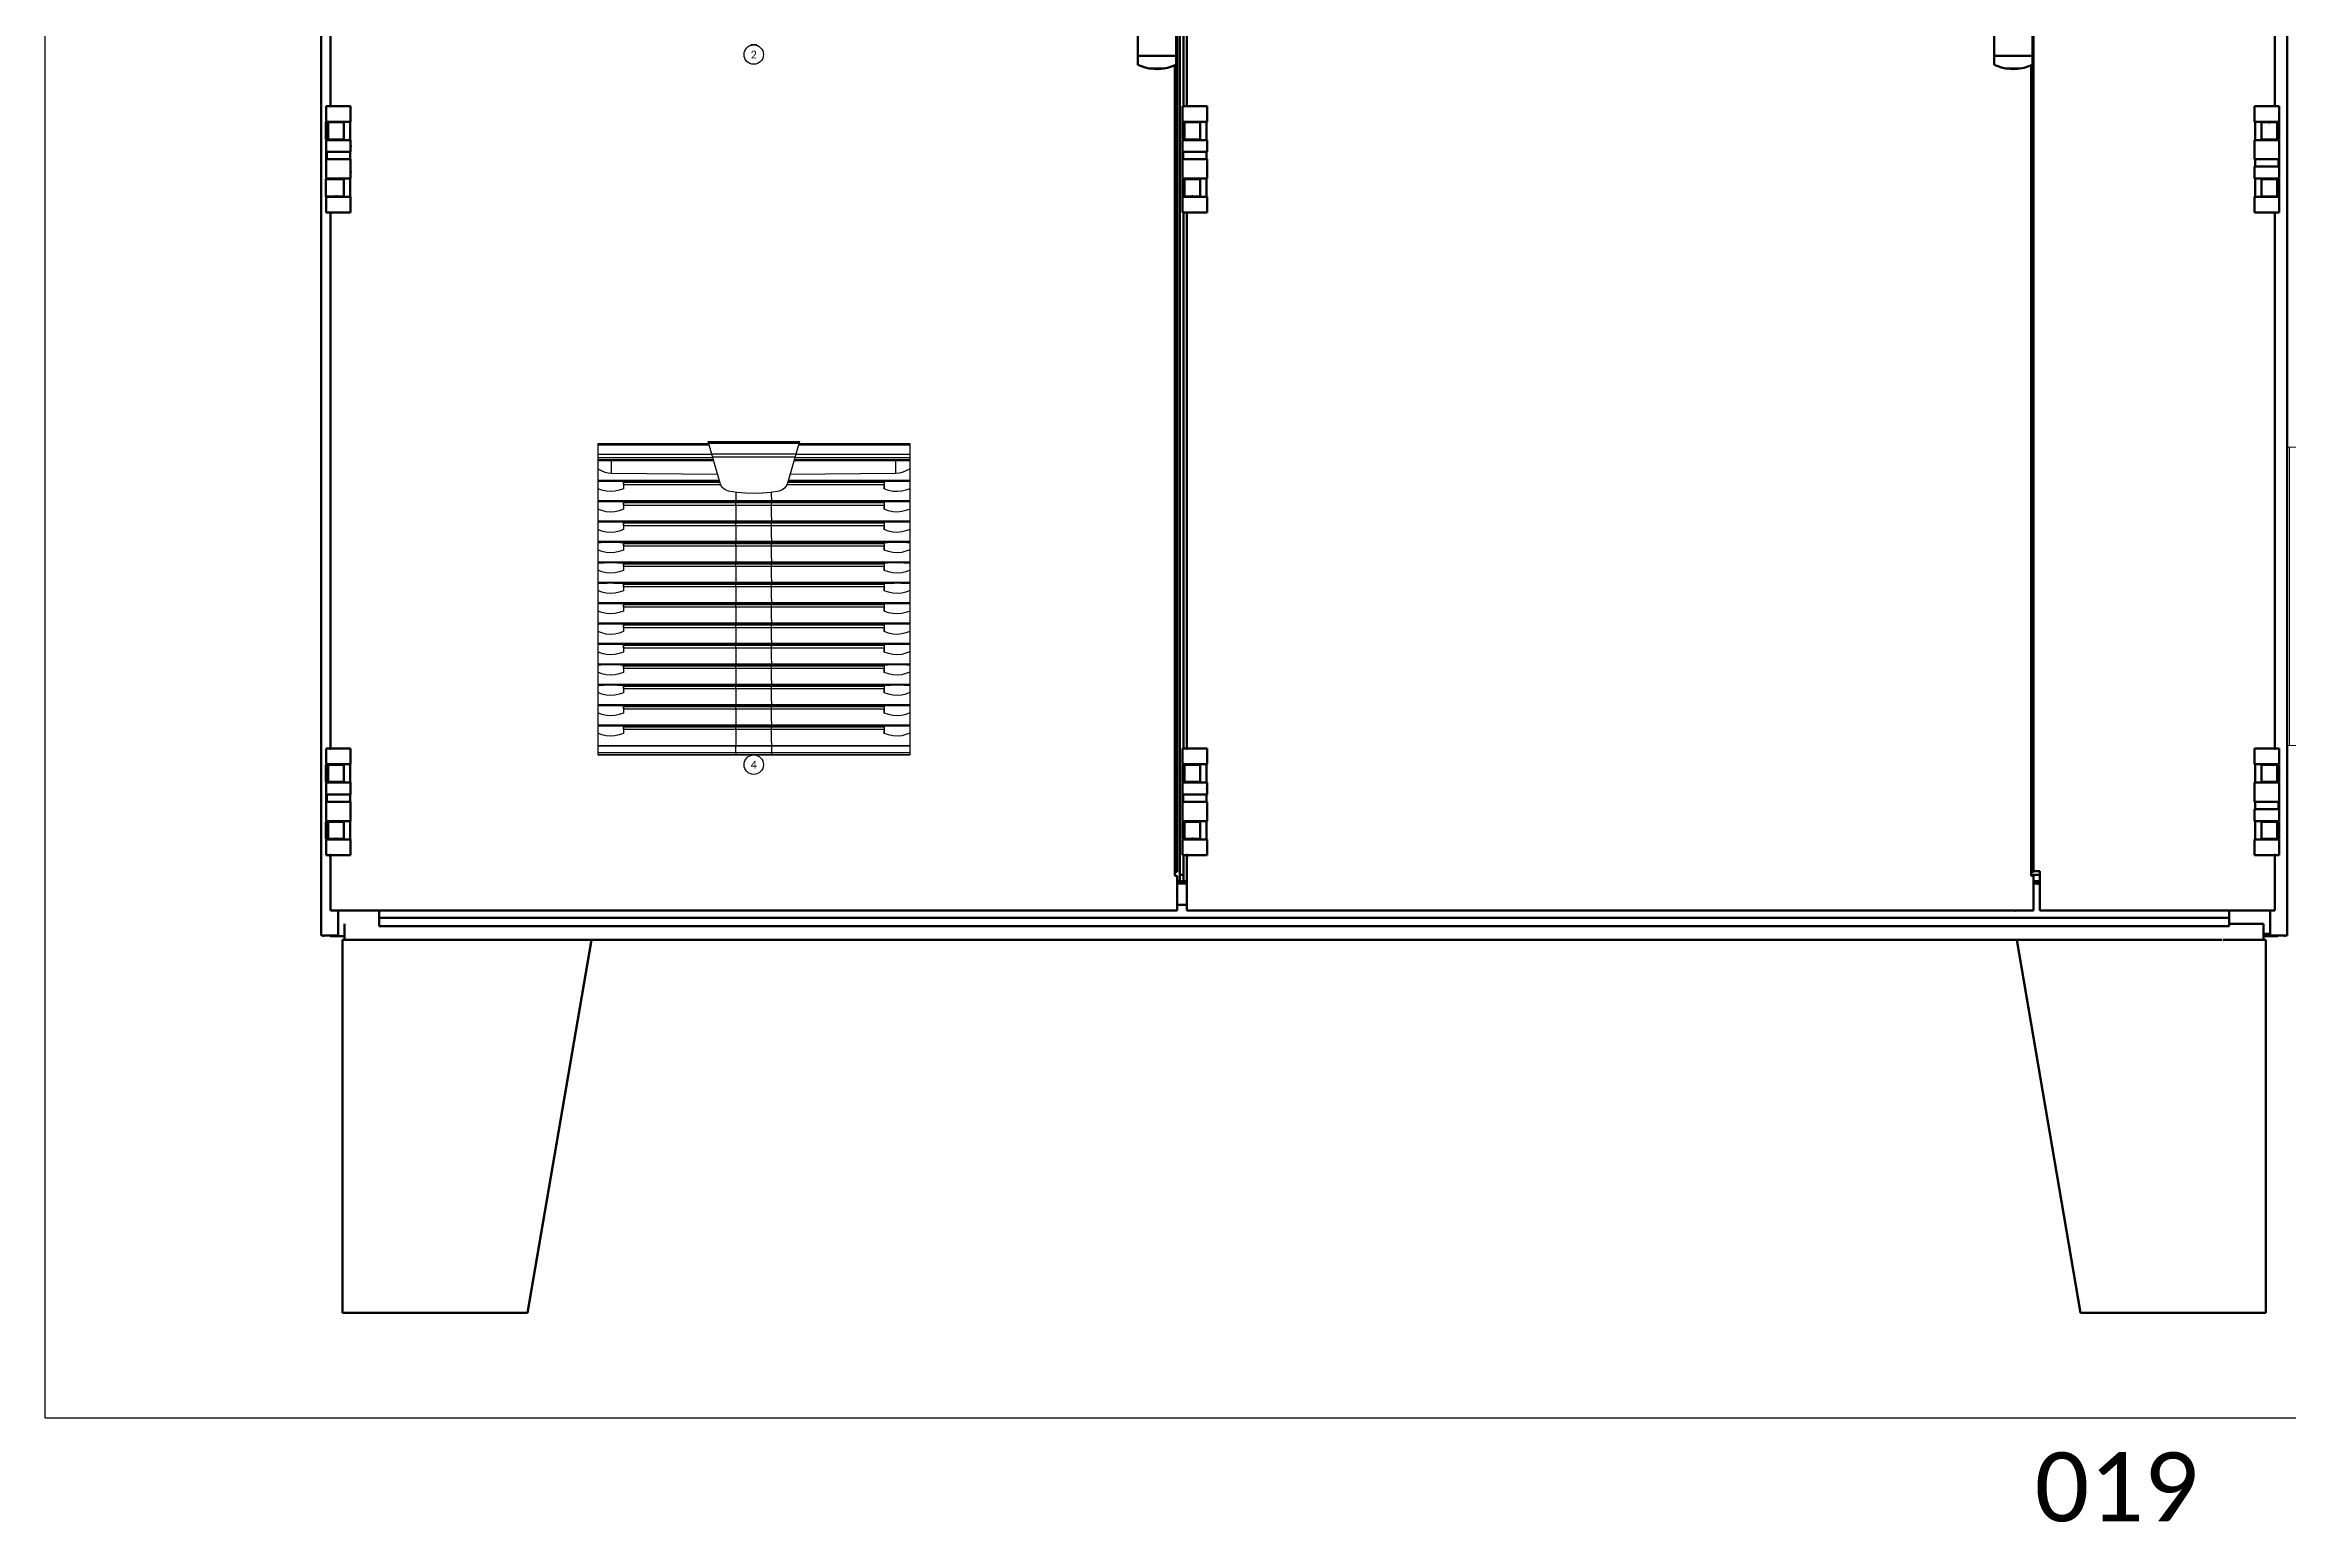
# Model space of a CAD drawing. Header units: inches. Extents: x 0 to 316, y -1 to 150.
# Drawn here: x 279 to 295.24, y 21.24 to 31.94 of the extents above; entities that cross this region are included whole.
import ezdxf
from ezdxf.enums import TextEntityAlignment as Align

# ---------------------------------------------------------------- set-up
doc = ezdxf.new("R2010")
doc.units = ezdxf.units.IN
doc.header["$MEASUREMENT"] = 0
doc.linetypes.add('DASHED', pattern=[0.75, 0.5, -0.25])
doc.linetypes.add('HIDDEN2', pattern=[0.1875, 0.125, -0.0625])
for name, color, linetype, lineweight in [('2d ConnectionPoints', 7, 'Continuous', 50), ('AM_0', 7, 'Continuous', 50), ('AM_9', 6, 'DASHED', 25), ('CONTINUOUS1', 7, 'Continuous', 20)]:
    doc.layers.add(name, color=color, linetype=linetype, lineweight=lineweight)
doc.styles.add('Calibri', font='calibri.ttf')

# ---------------------------------------------------------------- blocks, each defined once
blk = doc.blocks.new('Rittal TS8 Floor Mount 8018814')
at = {"layer": '2d ConnectionPoints'}
for p in [(-0.387, 38.821), (27.172, 38.821), (62.007, 38.299), (62.007, 38.299), (62.18, 38.821), (0.258, 37.531), (0.258, 36.685), (-0.214, 35.917), (-0.214, 35.917), (27.345, 35.917), (27.345, 35.917), (-0.387, 18.152), (27.172, 18.152), (62.18, 18.152), (62.007, 17.63), (62.007, 17.63), (27.817, 16.862), (-0.214, 15.248), (-0.214, 15.248), (27.345, 15.248), (27.345, 15.248), (-0.387, 14.726), (-0.387, 14.671), (27.172, 14.726), (27.172, 14.671), (62.18, 14.726), (26.949, 13.89), (26.949, 13.89), (26.949, 13.89), (27.067, 13.89), (27.067, 13.89), (27.067, 13.89), (54.557, 13.811), (54.567, 13.811), (-0.61, 12.138), (62.5, 12.138)]:
    blk.add_point(p, dxfattribs=at)
at = {"layer": 'AM_0'}
for p, q in [((-0.689, 82.886), (-0.689, 12.138)), ((26.857, 14.181), (26.857, 82.925)), ((54.416, 14.181), (54.416, 82.925)), ((62.579, 12.138), (62.579, 82.886)), ((26.949, 81.134), (26.949, 13.89)), ((-0.387, 38.821), (-0.387, 57.049)), ((27.067, 57.049), (27.067, 38.821)), ((27.172, 38.821), (27.172, 57.049)), ((62.18, 57.049), (62.18, 38.821)), ((25.589, 42.636), (25.589, 40.149)), ((26.825, 42.636), (26.825, 40.149)), ((53.148, 42.636), (53.148, 40.149)), ((54.384, 42.636), (54.384, 40.149)), ((26.825, 40.432), (25.589, 40.432)), ((54.384, 40.432), (53.148, 40.432)), ((26.428, 40.029), (25.986, 40.029)), ((26.214, 40.012), (26.2, 40.012)), ((26.786, 40.131), (26.786, 14.063)), ((53.987, 40.029), (53.545, 40.029)), ((53.773, 40.012), (53.759, 40.012)), ((54.345, 40.131), (54.345, 14.063)), ((-0.531, 38.299), (-0.531, 37.748)), ((-0.531, 38.299), (0.042, 38.299)), ((-0.525, 38.317), (-0.525, 38.821)), ((-0.525, 38.821), (0.262, 38.821)), ((-0.525, 38.317), (0.262, 38.317)), ((-0.465, 38.299), (-0.465, 37.748)), ((-0.387, 38.299), (-0.387, 38.317)), ((-0.348, 38.299), (-0.348, 38.317)), ((0.042, 37.748), (0.042, 38.299)), ((0.242, 37.726), (0.242, 38.317)), ((0.262, 38.317), (0.262, 38.821)), ((27.028, 38.299), (27.028, 37.748)), ((27.028, 38.299), (27.601, 38.299)), ((27.034, 38.317), (27.034, 38.821)), ((27.034, 38.821), (27.821, 38.821)), ((27.034, 38.317), (27.821, 38.317)), ((27.067, 38.317), (27.067, 38.299)), ((27.094, 38.299), (27.094, 37.748)), ((27.172, 38.299), (27.172, 38.317)), ((27.211, 38.299), (27.211, 38.317)), ((27.601, 37.748), (27.601, 38.299)), ((27.801, 37.726), (27.801, 38.317)), ((27.821, 38.317), (27.821, 38.821)), ((62.318, 38.821), (61.53, 38.821)), ((61.53, 38.821), (61.53, 38.317)), ((62.318, 38.317), (61.53, 38.317)), ((61.55, 38.317), (61.55, 37.726)), ((62.324, 38.299), (61.751, 38.299)), ((61.751, 38.299), (61.751, 37.748)), ((62.14, 38.317), (62.14, 38.299)), ((62.18, 38.317), (62.18, 38.299)), ((62.257, 37.748), (62.257, 38.299)), ((62.318, 38.821), (62.318, 38.317)), ((62.324, 37.748), (62.324, 38.299)), ((-0.531, 37.748), (0.042, 37.748)), ((-0.525, 36.49), (-0.525, 37.726)), ((-0.525, 37.726), (0.262, 37.726)), ((-0.387, 37.726), (-0.387, 37.748)), ((-0.348, 37.726), (-0.348, 37.748)), ((0.262, 37.344), (0.262, 37.726)), ((27.028, 37.748), (27.601, 37.748)), ((27.034, 36.49), (27.034, 37.726)), ((27.034, 37.726), (27.821, 37.726)), ((27.067, 37.748), (27.067, 37.726)), ((27.172, 37.726), (27.172, 37.748)), ((27.211, 37.726), (27.211, 37.748)), ((27.821, 37.344), (27.821, 37.726)), ((62.318, 37.726), (61.53, 37.726)), ((61.53, 37.726), (61.53, 37.108)), ((62.324, 37.748), (61.751, 37.748)), ((62.14, 37.748), (62.14, 37.726)), ((62.18, 37.748), (62.18, 37.726)), ((62.318, 37.726), (62.318, 36.49)), ((-0.525, 37.344), (0.262, 37.344)), ((-0.525, 37.108), (0.262, 37.108)), ((-0.506, 37.108), (-0.506, 37.344)), ((0.242, 37.108), (0.242, 37.344)), ((0.262, 36.49), (0.262, 37.108)), ((27.034, 37.344), (27.821, 37.344)), ((27.034, 37.108), (27.821, 37.108)), ((27.053, 37.108), (27.053, 37.344)), ((27.801, 37.108), (27.801, 37.344)), ((27.821, 36.49), (27.821, 37.108)), ((62.318, 37.108), (61.53, 37.108)), ((62.318, 36.872), (61.53, 36.872)), ((61.53, 36.872), (61.53, 36.49)), ((61.55, 37.108), (61.55, 36.872)), ((62.298, 37.108), (62.298, 36.872)), ((-0.531, 36.469), (-0.531, 35.917)), ((-0.531, 36.469), (0.042, 36.469)), ((-0.525, 36.49), (0.262, 36.49)), ((0.042, 35.917), (0.042, 36.469)), ((0.242, 35.9), (0.242, 36.49)), ((27.028, 36.469), (27.028, 35.917)), ((27.028, 36.469), (27.601, 36.469)), ((27.034, 36.49), (27.821, 36.49)), ((27.067, 36.49), (27.067, 36.469)), ((27.094, 36.469), (27.094, 35.917)), ((27.172, 36.469), (27.172, 36.49)), ((27.211, 36.469), (27.211, 36.49)), ((27.601, 35.917), (27.601, 36.469)), ((27.801, 35.9), (27.801, 36.49)), ((62.318, 36.49), (61.53, 36.49)), ((61.55, 36.49), (61.55, 35.9)), ((62.324, 36.469), (61.751, 36.469)), ((61.751, 36.469), (61.751, 35.917)), ((62.14, 36.49), (62.14, 36.469)), ((62.18, 36.49), (62.18, 36.469)), ((62.257, 35.917), (62.257, 36.469)), ((62.324, 35.917), (62.324, 36.469)), ((-0.531, 35.917), (0.042, 35.917)), ((-0.525, 35.396), (-0.525, 35.9)), ((-0.525, 35.9), (0.262, 35.9)), ((-0.525, 35.396), (0.262, 35.396)), ((-0.387, 35.9), (-0.387, 35.917)), ((-0.387, 18.152), (-0.387, 35.396)), ((-0.348, 35.9), (-0.348, 35.917)), ((0.262, 35.396), (0.262, 35.9)), ((27.028, 35.917), (27.601, 35.917)), ((27.034, 35.396), (27.034, 35.9)), ((27.034, 35.9), (27.821, 35.9)), ((27.034, 35.396), (27.821, 35.396)), ((27.067, 35.917), (27.067, 35.9)), ((27.067, 35.396), (27.067, 18.152)), ((27.172, 35.9), (27.172, 35.917)), ((27.172, 18.152), (27.172, 35.396)), ((27.211, 35.9), (27.211, 35.917)), ((27.821, 35.396), (27.821, 35.9)), ((62.318, 35.9), (61.53, 35.9)), ((61.53, 35.9), (61.53, 35.396)), ((62.318, 35.396), (61.53, 35.396)), ((62.324, 35.917), (61.751, 35.917)), ((62.18, 35.396), (62.18, 18.152)), ((62.318, 35.9), (62.318, 35.396)), ((-0.525, 17.648), (-0.525, 18.152)), ((-0.525, 18.152), (0.262, 18.152)), ((0.262, 17.648), (0.262, 18.152)), ((27.034, 17.648), (27.034, 18.152)), ((27.034, 18.152), (27.821, 18.152)), ((27.821, 17.648), (27.821, 18.152)), ((62.318, 18.152), (61.53, 18.152)), ((61.53, 18.152), (61.53, 17.648)), ((62.318, 18.152), (62.318, 17.648)), ((-0.531, 17.63), (-0.531, 17.079)), ((-0.531, 17.63), (0.042, 17.63)), ((-0.525, 17.648), (0.262, 17.648)), ((-0.465, 17.63), (-0.465, 17.079)), ((-0.387, 17.63), (-0.387, 17.648)), ((-0.348, 17.63), (-0.348, 17.648)), ((0.042, 17.079), (0.042, 17.63)), ((0.242, 17.057), (0.242, 17.648)), ((27.028, 17.63), (27.028, 17.079)), ((27.028, 17.63), (27.601, 17.63)), ((27.034, 17.648), (27.821, 17.648)), ((27.067, 17.648), (27.067, 17.63)), ((27.094, 17.63), (27.094, 17.079)), ((27.172, 17.63), (27.172, 17.648)), ((27.211, 17.63), (27.211, 17.648)), ((27.601, 17.079), (27.601, 17.63)), ((27.801, 17.057), (27.801, 17.648)), ((62.318, 17.648), (61.53, 17.648)), ((61.55, 17.648), (61.55, 17.057)), ((62.324, 17.63), (61.751, 17.63)), ((61.751, 17.63), (61.751, 17.079)), ((62.14, 17.648), (62.14, 17.63)), ((62.18, 17.648), (62.18, 17.63)), ((62.257, 17.079), (62.257, 17.63)), ((62.324, 17.079), (62.324, 17.63)), ((-0.531, 17.079), (0.042, 17.079)), ((-0.525, 15.821), (-0.525, 17.057)), ((-0.525, 17.057), (0.262, 17.057)), ((-0.525, 16.675), (0.262, 16.675)), ((-0.506, 16.439), (-0.506, 16.675)), ((-0.387, 17.057), (-0.387, 17.079)), ((-0.348, 17.057), (-0.348, 17.079)), ((0.242, 16.439), (0.242, 16.675)), ((0.262, 16.675), (0.262, 17.057)), ((27.028, 17.079), (27.601, 17.079)), ((27.034, 15.821), (27.034, 17.057)), ((27.034, 17.057), (27.821, 17.057)), ((27.034, 16.675), (27.821, 16.675)), ((27.053, 16.439), (27.053, 16.675)), ((27.067, 17.079), (27.067, 17.057)), ((27.172, 17.057), (27.172, 17.079)), ((27.211, 17.057), (27.211, 17.079)), ((27.801, 16.439), (27.801, 16.675)), ((27.821, 16.675), (27.821, 17.057)), ((62.318, 17.057), (61.53, 17.057)), ((61.53, 17.057), (61.53, 16.439)), ((62.324, 17.079), (61.751, 17.079)), ((62.14, 17.079), (62.14, 17.057)), ((62.18, 17.079), (62.18, 17.057)), ((62.318, 17.057), (62.318, 15.821)), ((-0.525, 16.439), (0.262, 16.439)), ((0.262, 15.821), (0.262, 16.439)), ((27.034, 16.439), (27.821, 16.439)), ((27.821, 15.821), (27.821, 16.439)), ((62.318, 16.439), (61.53, 16.439)), ((62.318, 16.203), (61.53, 16.203)), ((61.53, 16.203), (61.53, 15.821)), ((61.55, 16.439), (61.55, 16.203)), ((62.298, 16.439), (62.298, 16.203)), ((-0.531, 15.799), (-0.531, 15.248)), ((-0.531, 15.799), (0.042, 15.799)), ((-0.531, 15.248), (0.042, 15.248)), ((-0.525, 15.821), (0.262, 15.821)), ((-0.525, 14.726), (-0.525, 15.23)), ((-0.525, 15.23), (0.262, 15.23)), ((-0.465, 15.799), (-0.465, 15.248)), ((-0.387, 15.799), (-0.387, 15.821)), ((-0.387, 15.23), (-0.387, 15.248)), ((-0.348, 15.799), (-0.348, 15.821)), ((-0.348, 15.23), (-0.348, 15.248)), ((0.042, 15.248), (0.042, 15.799)), ((0.242, 15.23), (0.242, 15.821)), ((0.262, 14.726), (0.262, 15.23)), ((27.028, 15.799), (27.028, 15.248)), ((27.028, 15.799), (27.601, 15.799)), ((27.028, 15.248), (27.601, 15.248)), ((27.034, 15.821), (27.821, 15.821)), ((27.034, 14.726), (27.034, 15.23)), ((27.034, 15.23), (27.821, 15.23)), ((27.067, 15.821), (27.067, 15.799)), ((27.067, 15.248), (27.067, 15.23)), ((27.094, 15.799), (27.094, 15.248)), ((27.172, 15.799), (27.172, 15.821)), ((27.172, 15.23), (27.172, 15.248)), ((27.211, 15.799), (27.211, 15.821)), ((27.211, 15.23), (27.211, 15.248)), ((27.601, 15.248), (27.601, 15.799)), ((27.801, 15.23), (27.801, 15.821)), ((27.821, 14.726), (27.821, 15.23)), ((62.318, 15.821), (61.53, 15.821)), ((62.318, 15.23), (61.53, 15.23)), ((61.53, 15.23), (61.53, 14.726)), ((61.55, 15.821), (61.55, 15.23)), ((62.324, 15.799), (61.751, 15.799)), ((61.751, 15.799), (61.751, 15.248)), ((62.324, 15.248), (61.751, 15.248)), ((62.14, 15.821), (62.14, 15.799)), ((62.14, 15.248), (62.14, 15.23)), ((62.18, 15.821), (62.18, 15.799)), ((62.18, 15.248), (62.18, 15.23)), ((62.257, 15.248), (62.257, 15.799)), ((62.318, 15.23), (62.318, 14.726)), ((62.324, 15.248), (62.324, 15.799)), ((-0.525, 14.726), (0.262, 14.726)), ((-0.387, 12.945), (-0.387, 14.726)), ((27.034, 14.726), (27.821, 14.726)), ((27.067, 14.726), (27.067, 13.89)), ((27.172, 12.945), (27.172, 14.726)), ((62.318, 14.726), (61.53, 14.726)), ((62.18, 14.726), (62.18, 12.945)), ((26.786, 14.181), (26.857, 14.181)), ((26.786, 14.063), (26.857, 14.063)), ((26.857, 14.063), (26.857, 12.945)), ((27.008, 13.89), (26.857, 13.89)), ((27.172, 13.811), (26.857, 13.811)), ((27.067, 14.087), (26.949, 14.087)), ((27.172, 13.89), (27.008, 13.89)), ((27.008, 13.811), (27.008, 13.89)), ((27.008, 13.811), (27.008, 13.89)), ((54.345, 14.181), (54.416, 14.181)), ((54.621, 14.087), (54.345, 14.087)), ((54.345, 14.063), (54.416, 14.063)), ((54.416, 14.205), (54.621, 14.205)), ((54.416, 14.063), (54.416, 12.945)), ((54.416, 13.89), (54.621, 13.89)), ((54.621, 13.811), (54.416, 13.811)), ((54.621, 12.945), (54.621, 14.205)), ((27.172, 13.122), (26.857, 13.122)), ((26.857, 12.945), (-0.387, 12.945)), ((-0.138, 12.945), (-0.138, 12.138)), ((0.069, 12.512), (0.069, 12)), ((1.181, 12.945), (1.181, 12.436)), ((60.709, 12.711), (1.181, 12.711)), ((1.181, 12.436), (60.709, 12.436)), ((54.416, 12.945), (27.172, 12.945)), ((62.18, 12.945), (54.621, 12.945)), ((60.709, 12.945), (60.709, 12.436)), ((60.709, 12.512), (61.821, 12.512)), ((61.821, 12.512), (61.821, 12)), ((62.028, 12.138), (62.028, 12.945)), ((-0.138, 12.138), (-0.689, 12.138)), ((-0.394, 12.138), (-0.394, 12.118)), ((-0.394, 12.118), (0.069, 12.118)), ((0, 12), (0, 0)), ((1.378, 12), (0, 12)), ((1.378, 12), (1.417, 12)), ((8.01, 12), (1.417, 12)), ((5.959, 0), (8.01, 12)), ((8.01, 12), (53.88, 12)), ((55.931, 0), (53.88, 12)), ((53.88, 12), (60.472, 12)), ((60.512, 12), (61.89, 12)), ((61.821, 12.197), (62.028, 12.197)), ((61.821, 12.118), (62.283, 12.118)), ((61.89, 12), (61.89, 0)), ((62.028, 12.138), (62.579, 12.138)), ((62.283, 12.118), (62.283, 12.138)), ((0, 0), (5.959, 0)), ((61.89, 0), (55.931, 0))]:
    blk.add_line(p, q, dxfattribs=at)
for points in [[(25.589, 40.149), (25.707, 40.1), (25.829, 40.061), (25.954, 40.034), (25.986, 40.029)], [(25.986, 40.029), (26.113, 40.015), (26.2, 40.012)], [(26.214, 40.012), (26.342, 40.018), (26.428, 40.029)], [(26.428, 40.029), (26.553, 40.053), (26.676, 40.089), (26.795, 40.135), (26.825, 40.149)], [(53.148, 40.149), (53.266, 40.1), (53.388, 40.061), (53.513, 40.034), (53.545, 40.029)], [(53.545, 40.029), (53.672, 40.015), (53.759, 40.012)], [(53.773, 40.012), (53.901, 40.018), (53.987, 40.029)], [(53.987, 40.029), (54.112, 40.053), (54.235, 40.089), (54.354, 40.135), (54.384, 40.149)]]:
    blk.add_lwpolyline(points, dxfattribs=at)
at = {"layer": 'AM_9'}
for p, q in [((27.03, 38.299), (27.03, 37.748)), ((-0.531, 15.799), (-0.531, 15.799)), ((-0.531, 15.248), (-0.531, 15.248)), ((26.778, 14.181), (26.786, 14.181)), ((54.337, 14.181), (54.345, 14.181)), ((53.839, 12.925), (53.848, 12.925))]:
    blk.add_line(p, q, dxfattribs=at)
blk = doc.blocks.new('SK 3241.124')
at = {"color": 2}
for p, q in [((0, 10.026), (3.566, 10.032)), ((0, 10.024), (3.564, 10.024)), ((0, 10.024), (0, 0)), ((0, 9.978), (3.581, 9.978)), ((0, 9.681), (3.667, 9.681)), ((0, 9.574), (3.697, 9.574)), ((0, 9.506), (3.717, 9.506)), ((0, 9.486), (3.722, 9.486)), ((0.446, 9.476), (3.725, 9.478)), ((0.446, 9.064), (0.446, 9.476)), ((3.551, 10.083), (6.488, 10.083)), ((3.936, 8.741), (3.551, 10.083)), ((3.554, 10.075), (6.486, 10.075)), ((3.566, 10.032), (6.473, 10.032)), ((3.664, 9.691), (6.376, 9.691)), ((3.694, 9.587), (6.346, 9.587)), ((6.488, 10.083), (6.103, 8.741)), ((6.314, 9.478), (9.594, 9.476)), ((6.317, 9.486), (10.039, 9.486)), ((6.322, 9.506), (10.039, 9.506)), ((6.342, 9.574), (10.039, 9.574)), ((6.373, 9.681), (10.039, 9.681)), ((6.458, 9.978), (10.039, 9.978)), ((6.473, 10.032), (10.039, 10.026)), ((6.475, 10.024), (10.039, 10.024)), ((9.594, 9.064), (9.594, 9.476)), ((10.039, 10.024), (10.039, 0)), ((0, 8.842), (3.907, 8.842)), ((0, 8.817), (3.915, 8.817)), ((0.446, 9.064), (3.851, 9.039)), ((0.823, 8.794), (0.823, 8.56)), ((0.825, 8.777), (0.823, 8.794)), ((0.825, 8.698), (0.823, 8.56)), ((0.825, 8.698), (0.825, 8.777)), ((0.825, 8.777), (3.926, 8.777)), ((0.825, 8.698), (3.952, 8.698)), ((6.088, 8.698), (9.214, 8.698)), ((6.113, 8.777), (9.214, 8.777)), ((6.125, 8.817), (10.039, 8.817)), ((6.132, 8.842), (10.039, 8.842)), ((6.188, 9.039), (9.594, 9.064)), ((9.217, 8.794), (9.214, 8.777)), ((9.214, 8.777), (9.214, 8.698)), ((9.217, 8.56), (9.214, 8.698)), ((9.217, 8.794), (9.217, 8.56)), ((0, 8.186), (10.039, 8.186)), ((0, 8.161), (10.039, 8.161)), ((0.823, 8.138), (0.823, 7.905)), ((0.825, 8.121), (0.823, 8.138)), ((0.825, 8.042), (0.823, 7.905)), ((0.825, 8.042), (0.825, 8.121)), ((0.825, 8.121), (9.214, 8.121)), ((0.825, 8.042), (9.214, 8.042)), ((4.447, 8.121), (4.443, 8.161)), ((4.447, 8.042), (4.447, 8.121)), ((5.592, 8.121), (5.596, 8.161)), ((5.592, 8.042), (5.592, 8.121)), ((9.217, 8.138), (9.214, 8.121)), ((9.214, 8.121), (9.214, 8.042)), ((9.217, 7.905), (9.214, 8.042)), ((9.217, 8.138), (9.217, 7.905)), ((0, 7.53), (10.039, 7.53)), ((0, 7.505), (10.039, 7.505)), ((0.823, 7.482), (0.823, 7.249)), ((0.825, 7.465), (0.823, 7.482)), ((0.825, 7.387), (0.823, 7.249)), ((0.825, 7.387), (0.825, 7.465)), ((0.825, 7.465), (9.214, 7.465)), ((0.825, 7.387), (9.214, 7.387)), ((4.447, 7.465), (4.443, 7.505)), ((4.447, 7.387), (4.447, 7.465)), ((5.592, 7.465), (5.596, 7.505)), ((5.592, 7.387), (5.592, 7.465)), ((9.217, 7.482), (9.214, 7.465)), ((9.214, 7.465), (9.214, 7.387)), ((9.217, 7.249), (9.214, 7.387)), ((9.217, 7.482), (9.217, 7.249)), ((0, 6.874), (10.039, 6.874)), ((0, 6.849), (10.039, 6.849)), ((0.823, 6.826), (0.823, 6.593)), ((0.825, 6.809), (0.823, 6.826)), ((0.825, 6.731), (0.823, 6.593)), ((0.825, 6.731), (0.825, 6.809)), ((0.825, 6.809), (9.214, 6.809)), ((0.825, 6.731), (9.214, 6.731)), ((4.447, 6.809), (4.443, 6.849)), ((4.447, 6.731), (4.447, 6.809)), ((5.592, 6.809), (5.596, 6.849)), ((5.592, 6.731), (5.592, 6.809)), ((9.217, 6.826), (9.214, 6.809)), ((9.214, 6.809), (9.214, 6.731)), ((9.217, 6.593), (9.214, 6.731)), ((9.217, 6.826), (9.217, 6.593)), ((0, 6.218), (10.039, 6.218)), ((0, 6.193), (10.039, 6.193)), ((0.823, 6.17), (0.823, 5.937)), ((0.825, 6.153), (0.823, 6.17)), ((0.825, 6.075), (0.823, 5.937)), ((0.825, 6.075), (0.825, 6.153)), ((0.825, 6.153), (9.214, 6.153)), ((0.825, 6.075), (9.214, 6.075)), ((4.447, 6.153), (4.443, 6.193)), ((4.447, 6.075), (4.447, 6.153)), ((5.592, 6.153), (5.596, 6.193)), ((5.592, 6.075), (5.592, 6.153)), ((9.217, 6.17), (9.214, 6.153)), ((9.214, 6.153), (9.214, 6.075)), ((9.217, 5.937), (9.214, 6.075)), ((9.217, 6.17), (9.217, 5.937)), ((0, 5.562), (10.039, 5.562)), ((0, 5.537), (10.039, 5.537)), ((0.823, 5.514), (0.823, 5.281)), ((0.825, 5.497), (0.823, 5.514)), ((0.825, 5.419), (0.823, 5.281)), ((0.825, 5.419), (0.825, 5.497)), ((0.825, 5.497), (9.214, 5.497)), ((0.825, 5.419), (9.214, 5.419)), ((4.447, 5.497), (4.443, 5.537)), ((4.447, 5.419), (4.447, 5.497)), ((5.592, 5.497), (5.596, 5.537)), ((5.592, 5.419), (5.592, 5.497)), ((9.217, 5.514), (9.214, 5.497)), ((9.214, 5.497), (9.214, 5.419)), ((9.217, 5.281), (9.214, 5.419)), ((9.217, 5.514), (9.217, 5.281)), ((0, 4.906), (10.039, 4.906)), ((0, 4.881), (10.039, 4.881)), ((0.823, 4.859), (0.823, 4.625)), ((0.825, 4.841), (0.823, 4.859)), ((0.825, 4.763), (0.823, 4.625)), ((0.825, 4.763), (0.825, 4.841)), ((0.825, 4.841), (9.214, 4.841)), ((0.825, 4.763), (9.214, 4.763)), ((4.447, 4.841), (4.443, 4.881)), ((4.447, 4.763), (4.447, 4.841)), ((5.592, 4.841), (5.596, 4.881)), ((5.592, 4.763), (5.592, 4.841)), ((9.217, 4.859), (9.214, 4.841)), ((9.214, 4.841), (9.214, 4.763)), ((9.217, 4.625), (9.214, 4.763)), ((9.217, 4.859), (9.217, 4.625)), ((0, 4.25), (10.039, 4.25)), ((0, 4.225), (10.039, 4.225)), ((0.823, 4.203), (0.823, 3.969)), ((0.825, 4.185), (0.823, 4.203)), ((0.825, 4.107), (0.823, 3.969)), ((0.825, 4.107), (0.825, 4.185)), ((0.825, 4.185), (9.214, 4.185)), ((0.825, 4.107), (9.214, 4.107)), ((4.447, 4.185), (4.443, 4.225)), ((4.447, 4.107), (4.447, 4.185)), ((5.592, 4.185), (5.596, 4.225)), ((5.592, 4.107), (5.592, 4.185)), ((9.217, 4.203), (9.214, 4.185)), ((9.214, 4.185), (9.214, 4.107)), ((9.217, 3.969), (9.214, 4.107)), ((9.217, 4.203), (9.217, 3.969)), ((0, 3.594), (10.039, 3.594)), ((0, 3.569), (10.039, 3.569)), ((0, 2.938), (10.039, 2.938)), ((0, 2.913), (10.039, 2.913)), ((0.823, 3.547), (0.823, 3.313)), ((0.825, 3.529), (0.823, 3.547)), ((0.825, 3.451), (0.823, 3.313)), ((0.823, 2.891), (0.823, 2.657)), ((0.825, 2.873), (0.823, 2.891)), ((0.825, 3.451), (0.825, 3.529)), ((0.825, 3.529), (9.214, 3.529)), ((0.825, 3.451), (9.214, 3.451)), ((4.447, 3.529), (4.443, 3.569)), ((4.447, 2.873), (4.443, 2.913)), ((4.447, 3.451), (4.447, 3.529)), ((5.592, 3.529), (5.596, 3.569)), ((5.592, 3.451), (5.592, 3.529)), ((5.592, 2.873), (5.596, 2.913)), ((9.217, 3.547), (9.214, 3.529)), ((9.214, 3.529), (9.214, 3.451)), ((9.217, 3.313), (9.214, 3.451)), ((9.217, 2.891), (9.214, 2.873)), ((9.217, 3.547), (9.217, 3.313)), ((9.217, 2.891), (9.217, 2.657)), ((0, 2.282), (10.039, 2.282)), ((0, 2.257), (10.039, 2.257)), ((0.825, 2.795), (0.823, 2.657)), ((0.823, 2.235), (0.823, 2.001)), ((0.825, 2.217), (0.823, 2.235)), ((0.825, 2.795), (0.825, 2.873)), ((0.825, 2.873), (9.214, 2.873)), ((0.825, 2.795), (9.214, 2.795)), ((0.825, 2.139), (0.825, 2.217)), ((0.825, 2.217), (9.214, 2.217)), ((4.447, 2.217), (4.443, 2.257)), ((4.447, 2.795), (4.447, 2.873)), ((4.447, 2.139), (4.447, 2.217)), ((5.592, 2.795), (5.592, 2.873)), ((5.592, 2.217), (5.596, 2.257)), ((5.592, 2.139), (5.592, 2.217)), ((9.214, 2.873), (9.214, 2.795)), ((9.217, 2.657), (9.214, 2.795)), ((9.217, 2.235), (9.214, 2.217)), ((9.214, 2.217), (9.214, 2.139)), ((9.217, 2.235), (9.217, 2.001)), ((0, 1.627), (10.039, 1.627)), ((0, 1.602), (10.039, 1.602)), ((0.825, 2.139), (0.823, 2.001)), ((0.823, 1.579), (0.823, 1.346)), ((0.825, 1.562), (0.823, 1.579)), ((0.825, 1.483), (0.823, 1.346)), ((0.825, 2.139), (9.214, 2.139)), ((0.825, 1.483), (0.825, 1.562)), ((0.825, 1.562), (9.214, 1.562)), ((0.825, 1.483), (9.214, 1.483)), ((4.447, 1.562), (4.443, 1.602)), ((4.447, 1.483), (4.447, 1.562)), ((5.592, 1.562), (5.596, 1.602)), ((5.592, 1.483), (5.592, 1.562)), ((9.217, 2.001), (9.214, 2.139)), ((9.217, 1.579), (9.214, 1.562)), ((9.214, 1.562), (9.214, 1.483)), ((9.217, 1.346), (9.214, 1.483)), ((9.217, 1.579), (9.217, 1.346)), ((0, 0.971), (10.039, 0.971)), ((0, 0.946), (10.039, 0.946)), ((0.823, 0.923), (0.823, 0.696)), ((0.825, 0.906), (0.823, 0.923)), ((0.825, 0.834), (0.823, 0.696)), ((0.825, 0.834), (0.825, 0.906)), ((0.825, 0.906), (9.214, 0.906)), ((0.825, 0.834), (9.214, 0.834)), ((4.447, 0.906), (4.443, 0.946)), ((4.447, 0.834), (4.447, 0.906)), ((5.592, 0.906), (5.596, 0.946)), ((5.592, 0.834), (5.592, 0.906)), ((9.217, 0.923), (9.214, 0.906)), ((9.214, 0.906), (9.214, 0.834)), ((9.217, 0.696), (9.214, 0.834)), ((9.217, 0.923), (9.217, 0.696)), ((0, 0.301), (10.039, 0.301)), ((0, 0.296), (10.039, 0.296)), ((0, 0.078), (10.039, 0.078)), ((0, 0.008), (10.039, 0.008)), ((10.039, 0), (0, 0)), ((4.443, 0.078), (4.443, 0.296)), ((4.455, -0.007), (4.444, 0.008)), ((5.584, -0.007), (5.596, 0.008)), ((5.597, 0.078), (5.597, 0.296))]:
    blk.add_line(p, q, dxfattribs=at)
for points in [[(0, 9.464), (0.163, 9.472), (0.253, 9.474), (0.344, 9.476), (0.446, 9.476)], [(9.594, 9.476), (9.774, 9.474), (9.864, 9.472), (9.95, 9.469), (10.039, 9.464)], [(0, 9.208), (0.11, 9.15), (0.232, 9.101), (0.335, 9.075), (0.446, 9.064)], [(0.823, 8.794), (0.722, 8.797), (0.621, 8.8), (0.516, 8.802), (0.412, 8.802), (0.306, 8.802), (0.203, 8.8), (0.1, 8.797), (0, 8.793)], [(4.207, 8.492), (4.149, 8.508), (4.096, 8.534), (4.047, 8.569), (4.005, 8.612), (3.971, 8.66), (3.945, 8.714), (3.936, 8.741)], [(6.103, 8.741), (6.082, 8.686), (6.052, 8.634), (6.013, 8.589), (5.968, 8.55), (5.916, 8.52), (5.86, 8.498), (5.833, 8.492)], [(10.039, 8.793), (9.948, 8.797), (9.853, 8.8), (9.752, 8.801), (9.649, 8.802), (9.543, 8.802), (9.436, 8.8), (9.326, 8.798), (9.217, 8.794)], [(9.594, 9.064), (9.703, 9.074), (9.81, 9.102), (9.929, 9.15), (10.039, 9.208)], [(0.823, 8.56), (0.691, 8.516), (0.552, 8.484), (0.412, 8.472), (0.269, 8.483), (0.131, 8.517), (0, 8.566)], [(0.823, 8.138), (0.722, 8.142), (0.621, 8.144), (0.516, 8.146), (0.412, 8.146), (0.306, 8.146), (0.203, 8.144), (0.1, 8.141), (0, 8.137)], [(5.833, 8.492), (5.569, 8.448), (5.303, 8.42), (5.036, 8.411), (4.758, 8.419), (4.481, 8.446), (4.207, 8.492)], [(10.039, 8.566), (9.917, 8.52), (9.784, 8.486), (9.645, 8.472), (9.497, 8.482), (9.356, 8.513), (9.217, 8.56)], [(10.039, 8.137), (9.948, 8.141), (9.853, 8.144), (9.752, 8.146), (9.649, 8.146), (9.543, 8.146), (9.436, 8.144), (9.326, 8.142), (9.217, 8.138)], [(0.823, 7.905), (0.691, 7.86), (0.552, 7.828), (0.412, 7.816), (0.269, 7.827), (0.131, 7.861), (0, 7.911)], [(0.823, 7.482), (0.722, 7.486), (0.621, 7.488), (0.516, 7.49), (0.412, 7.49), (0.306, 7.49), (0.203, 7.488), (0.1, 7.485), (0, 7.482)], [(0.823, 7.249), (0.691, 7.204), (0.552, 7.172), (0.412, 7.16), (0.269, 7.172), (0.131, 7.205), (0, 7.255)], [(10.039, 7.911), (9.917, 7.864), (9.784, 7.83), (9.645, 7.816), (9.497, 7.826), (9.356, 7.857), (9.217, 7.905)], [(10.039, 7.482), (9.948, 7.485), (9.853, 7.488), (9.752, 7.49), (9.649, 7.49), (9.543, 7.49), (9.436, 7.489), (9.326, 7.486), (9.217, 7.482)], [(10.039, 7.255), (9.917, 7.208), (9.784, 7.174), (9.645, 7.16), (9.497, 7.17), (9.356, 7.202), (9.217, 7.249)], [(0.823, 6.826), (0.722, 6.83), (0.621, 6.832), (0.516, 6.834), (0.412, 6.834), (0.306, 6.834), (0.203, 6.832), (0.1, 6.83), (0, 6.826)], [(0.823, 6.593), (0.691, 6.548), (0.552, 6.516), (0.412, 6.504), (0.269, 6.516), (0.131, 6.549), (0, 6.599)], [(10.039, 6.826), (9.948, 6.829), (9.853, 6.832), (9.752, 6.834), (9.649, 6.834), (9.543, 6.834), (9.436, 6.833), (9.326, 6.83), (9.217, 6.826)], [(10.039, 6.599), (9.917, 6.552), (9.784, 6.518), (9.645, 6.504), (9.497, 6.514), (9.356, 6.546), (9.217, 6.593)], [(0.823, 6.17), (0.722, 6.174), (0.621, 6.176), (0.516, 6.178), (0.412, 6.179), (0.306, 6.178), (0.203, 6.176), (0.1, 6.174), (0, 6.17)], [(0.823, 5.937), (0.691, 5.892), (0.552, 5.86), (0.412, 5.848), (0.269, 5.86), (0.131, 5.893), (0, 5.943)], [(10.039, 6.17), (9.948, 6.173), (9.853, 6.176), (9.752, 6.178), (9.649, 6.179), (9.543, 6.178), (9.436, 6.177), (9.326, 6.174), (9.217, 6.17)], [(10.039, 5.943), (9.917, 5.896), (9.784, 5.862), (9.645, 5.848), (9.497, 5.859), (9.356, 5.89), (9.217, 5.937)], [(0.823, 5.514), (0.722, 5.518), (0.621, 5.52), (0.516, 5.522), (0.412, 5.523), (0.306, 5.522), (0.203, 5.521), (0.1, 5.518), (0, 5.514)], [(0.823, 5.281), (0.691, 5.236), (0.552, 5.204), (0.412, 5.192), (0.269, 5.204), (0.131, 5.237), (0, 5.287)], [(10.039, 5.514), (9.948, 5.517), (9.853, 5.52), (9.752, 5.522), (9.649, 5.523), (9.543, 5.522), (9.436, 5.521), (9.326, 5.518), (9.217, 5.514)], [(10.039, 5.287), (9.917, 5.24), (9.784, 5.206), (9.645, 5.192), (9.497, 5.203), (9.356, 5.234), (9.217, 5.281)], [(0.823, 4.859), (0.722, 4.862), (0.621, 4.865), (0.516, 4.866), (0.412, 4.867), (0.306, 4.866), (0.203, 4.865), (0.1, 4.862), (0, 4.858)], [(0.823, 4.625), (0.691, 4.58), (0.552, 4.548), (0.412, 4.536), (0.269, 4.548), (0.131, 4.581), (0, 4.631)], [(10.039, 4.858), (9.948, 4.862), (9.853, 4.864), (9.752, 4.866), (9.649, 4.867), (9.543, 4.866), (9.436, 4.865), (9.326, 4.862), (9.217, 4.859)], [(10.039, 4.631), (9.917, 4.584), (9.784, 4.55), (9.645, 4.537), (9.497, 4.547), (9.356, 4.578), (9.217, 4.625)], [(0.823, 4.203), (0.722, 4.206), (0.621, 4.209), (0.516, 4.21), (0.412, 4.211), (0.306, 4.21), (0.203, 4.209), (0.1, 4.206), (0, 4.202)], [(0.823, 3.969), (0.691, 3.924), (0.552, 3.892), (0.412, 3.881), (0.269, 3.892), (0.131, 3.925), (0, 3.975)], [(10.039, 4.202), (9.948, 4.206), (9.853, 4.208), (9.752, 4.21), (9.649, 4.211), (9.543, 4.21), (9.436, 4.209), (9.326, 4.206), (9.217, 4.203)], [(10.039, 3.975), (9.917, 3.928), (9.784, 3.894), (9.645, 3.881), (9.497, 3.891), (9.356, 3.922), (9.217, 3.969)], [(0.823, 3.547), (0.722, 3.55), (0.621, 3.553), (0.516, 3.554), (0.412, 3.555), (0.306, 3.554), (0.203, 3.553), (0.1, 3.55), (0, 3.546)], [(0.823, 3.313), (0.691, 3.268), (0.552, 3.236), (0.412, 3.225), (0.269, 3.236), (0.131, 3.27), (0, 3.319)], [(0.823, 2.891), (0.722, 2.894), (0.621, 2.897), (0.516, 2.898), (0.412, 2.899), (0.306, 2.899), (0.203, 2.897), (0.1, 2.894), (0, 2.89)], [(10.039, 3.546), (9.948, 3.55), (9.853, 3.552), (9.752, 3.554), (9.649, 3.555), (9.543, 3.555), (9.436, 3.553), (9.326, 3.55), (9.217, 3.547)], [(10.039, 3.319), (9.917, 3.273), (9.784, 3.238), (9.645, 3.225), (9.497, 3.235), (9.356, 3.266), (9.217, 3.313)], [(10.039, 2.89), (9.948, 2.894), (9.853, 2.897), (9.752, 2.898), (9.649, 2.899), (9.543, 2.899), (9.436, 2.897), (9.326, 2.895), (9.217, 2.891)], [(0.823, 2.657), (0.691, 2.612), (0.552, 2.581), (0.412, 2.569), (0.269, 2.58), (0.131, 2.614), (0, 2.663)], [(0.823, 2.235), (0.722, 2.238), (0.621, 2.241), (0.516, 2.243), (0.412, 2.243), (0.306, 2.243), (0.203, 2.241), (0.1, 2.238), (0, 2.234)], [(10.039, 2.663), (9.917, 2.617), (9.784, 2.583), (9.645, 2.569), (9.497, 2.579), (9.356, 2.61), (9.217, 2.657)], [(10.039, 2.234), (9.948, 2.238), (9.853, 2.241), (9.752, 2.242), (9.649, 2.243), (9.543, 2.243), (9.436, 2.241), (9.326, 2.239), (9.217, 2.235)], [(0.823, 2.001), (0.691, 1.957), (0.552, 1.925), (0.412, 1.913), (0.269, 1.924), (0.131, 1.958), (0, 2.007)], [(0.823, 1.579), (0.722, 1.583), (0.621, 1.585), (0.516, 1.587), (0.412, 1.587), (0.306, 1.587), (0.203, 1.585), (0.1, 1.582), (0, 1.578)], [(10.039, 2.007), (9.917, 1.961), (9.784, 1.927), (9.645, 1.913), (9.497, 1.923), (9.356, 1.954), (9.217, 2.001)], [(10.039, 1.578), (9.948, 1.582), (9.853, 1.585), (9.752, 1.586), (9.649, 1.587), (9.543, 1.587), (9.436, 1.585), (9.326, 1.583), (9.217, 1.579)], [(0.823, 1.346), (0.691, 1.301), (0.552, 1.269), (0.412, 1.257), (0.269, 1.268), (0.131, 1.302), (0, 1.352)], [(0.823, 0.923), (0.722, 0.927), (0.621, 0.929), (0.516, 0.931), (0.412, 0.931), (0.306, 0.931), (0.203, 0.929), (0.1, 0.926), (0, 0.922)], [(10.039, 1.352), (9.917, 1.305), (9.784, 1.271), (9.645, 1.257), (9.497, 1.267), (9.356, 1.298), (9.217, 1.346)], [(10.039, 0.922), (9.948, 0.926), (9.853, 0.929), (9.752, 0.931), (9.649, 0.931), (9.543, 0.931), (9.436, 0.929), (9.326, 0.927), (9.217, 0.923)], [(0.823, 0.696), (0.691, 0.651), (0.552, 0.619), (0.412, 0.607), (0.269, 0.619), (0.131, 0.652), (0, 0.702)], [(10.039, 0.702), (9.917, 0.655), (9.784, 0.621), (9.645, 0.607), (9.497, 0.618), (9.356, 0.649), (9.217, 0.696)]]:
    blk.add_lwpolyline(points, dxfattribs=at)
for centre, major_axis, start_param, end_param in [((4.456, 7.906), (0, -1.014), 4.144554, 4.432787), ((4.443, 8.18), (0, -0.0197), 4.432787, 6.161012), ((4.456, 7.25), (0, -1.014), 3.814922, 4.432787), ((5.583, 7.25), (0, -1.014), -4.432787, -3.814922), ((5.583, 7.906), (0, -1.014), -4.432787, -4.144554), ((5.596, 8.18), (0, -0.0197), 0.122173, 1.850398), ((4.443, 7.524), (0, -0.0197), 4.432787, 6.161012), ((4.456, 6.594), (0, -1.014), 3.814922, 4.432787), ((5.583, 6.594), (0, -1.014), -4.432787, -3.814922), ((5.596, 7.524), (0, -0.0197), 0.122173, 1.850398), ((4.443, 6.868), (0, -0.0197), 4.432787, 6.161012), ((4.456, 5.938), (0, -1.014), 3.814922, 4.432787), ((5.583, 5.938), (0, -1.014), -4.432787, -3.814922), ((5.596, 6.868), (0, -0.0197), 0.122173, 1.850398), ((4.443, 6.212), (0, -0.0197), 4.432787, 6.161012), ((4.456, 5.282), (0, -1.014), 3.814922, 4.432787), ((5.583, 5.282), (0, -1.014), -4.432787, -3.814922), ((5.596, 6.212), (0, -0.0197), 0.122173, 1.850398), ((4.443, 5.557), (0, -0.0197), 4.432787, 6.161012), ((4.456, 4.626), (0, -1.014), 3.814922, 4.432787), ((5.583, 4.626), (0, -1.014), -4.432787, -3.814922), ((5.596, 5.557), (0, -0.0197), 0.122173, 1.850398), ((4.443, 4.901), (0, -0.0197), 4.432787, 6.161012), ((4.456, 3.97), (0, -1.014), 3.814922, 4.432787), ((5.583, 3.97), (0, -1.014), -4.432787, -3.814922), ((5.596, 4.901), (0, -0.0197), 0.122173, 1.850398), ((4.443, 4.245), (0, -0.0197), 4.432787, 6.161012), ((4.456, 3.314), (0, -1.014), 3.814922, 4.432787), ((5.583, 3.314), (0, -1.014), -4.432787, -3.814922), ((5.596, 4.245), (0, -0.0197), 0.122173, 1.850398), ((4.443, 3.589), (0, -0.0197), 4.432787, 6.161012), ((4.456, 2.659), (0, -1.014), 3.814922, 4.432787), ((4.443, 2.933), (0, -0.0197), 4.432787, 6.161012), ((5.583, 2.659), (0, -1.014), -4.432787, -3.814922), ((5.596, 3.589), (0, -0.0197), 0.122173, 1.850398), ((5.596, 2.933), (0, -0.0197), 0.122173, 1.850398), ((4.456, 2.003), (0, -1.014), 3.814922, 4.432787), ((4.443, 2.277), (0, -0.0197), 4.432787, 6.161012), ((5.583, 2.003), (0, -1.014), -4.432787, -3.814922), ((5.596, 2.277), (0, -0.0197), 0.122173, 1.850398), ((4.456, 1.347), (0, -1.014), 3.814922, 4.432787), ((4.443, 1.621), (0, -0.0197), 4.432787, 6.161012), ((4.456, 0.691), (0, -1.014), 3.814922, 4.432787), ((5.583, 1.347), (0, -1.014), -4.432787, -3.814922), ((5.583, 0.691), (0, -1.014), -4.432787, -3.814922), ((5.596, 1.621), (0, -0.0197), 0.122173, 1.850398), ((4.443, 0.965), (0, -0.0197), 4.432787, 6.161012), ((4.456, 0.041), (0, -1.014), 3.814922, 4.453338), ((5.583, 0.041), (0, -1.014), -4.453338, -3.814922), ((5.596, 0.965), (0, -0.0197), 0.122173, 1.850398), ((4.443, 0.296), (0, -0.0197), 4.453338, 4.712389), ((4.444, 0.078), (0, -0.0701), 4.712389, 6.265732), ((5.596, 0.078), (0, -0.0701), 0.017453, 1.570796), ((5.596, 0.296), (0, -0.0197), 1.570796, 1.829847)]:
    blk.add_ellipse(centre, major_axis=major_axis, ratio=0.013892, start_param=start_param, end_param=end_param, dxfattribs=at)
blk = doc.blocks.new('Reference Number')
at = {"color": 6, "linetype": 'Continuous'}
blk.add_circle((0, 0), 0.125, dxfattribs=at)
at = {"color": 6, "linetype": 'Continuous', "style": 'Calibri'}
blk.add_attdef('REFERENCE_#', text='', height=0.1, dxfattribs=at).set_placement((0, 0), align=Align.MIDDLE_CENTER)
blk = doc.blocks.new('GRACE-F')
at = {"color": 2}
blk.add_line((0.098, -2.292), (-0.098, -2.292), dxfattribs=at)
blk = doc.blocks.new('M_PFN_2')
at = {"color": 0, "linetype": 'ByBlock'}
blk.add_point((0, 0), dxfattribs=at)

msp = doc.modelspace()

# ---------------------------------------------------------------- linework, layer by layer
at = {"color": 6, "linetype": 'Continuous'}
msp.add_line((281.15502, 22.75984), (281.15502, 23.35538), dxfattribs=at)
at = {"ltscale": 0.25}
msp.add_lwpolyline([(279, 22), (309, 22), (309, 43), (279, 43)], close=True, dxfattribs=at)
at = {"layer": 'CONTINUOUS1', "flags": 128}
msp.add_lwpolyline([(296.67629, 26.95422), (296.67629, 29.03969), (295.35331, 29.03969), (295.35331, 29.02619), (295.23524, 29.02619), (295.23524, 26.86609), (295.40637, 26.86609)], dxfattribs=at)
msp.add_lwpolyline([(295.253, 26.86609), (295.23524, 26.86609), (295.23524, 29.02619), (295.253, 29.02619)], close=True, dxfattribs=at)

# ---------------------------------------------------------------- block references
at = {"linetype": 'Continuous', "xscale": 0.225, "yscale": 0.225, "zscale": 0.225}
for name, p in [('Rittal TS8 Floor Mount 8018814', (281.15502, 22.75984)), ('GRACE-F', (284.13279, 32.45336))]:
    msp.add_blockref(name, p, dxfattribs=at)
at = {"color": 7, "linetype": 'HIDDEN2', "ltscale": 2, "xscale": 0.5625, "yscale": 0.5625, "zscale": 0.5625}
for p, values in [((284.13279, 31.86731), {'REFERENCE_#': '2'}), ((284.13279, 26.72713), {'REFERENCE_#': '4'})]:
    msp.add_blockref('Reference Number', p, dxfattribs=at).add_auto_attribs(values)
at = {"xscale": 0.225, "yscale": 0.225, "zscale": 0.225}
msp.add_blockref('SK 3241.124', (283.00337, 26.79744), dxfattribs=at)
at = {"layer": 'CONTINUOUS1', "xscale": 0.9, "yscale": 0.9, "zscale": 0.9, "rotation": 269.999999999994}
msp.add_blockref('M_PFN_2', (295.23524, 26.86609), dxfattribs=at)
msp.add_blockref('M_PFN_2', (295.23524, 26.86609), dxfattribs=at)
msp.add_blockref('M_PFN_2', (295.23524, 26.86609), dxfattribs=at)

# ---------------------------------------------------------------- texts
at = {"style": 'Calibri'}
msp.add_text('019', height=0.5, dxfattribs=at).set_placement((294, 21.5), align=Align.MIDDLE_CENTER)

doc.saveas('drawing.dxf')
